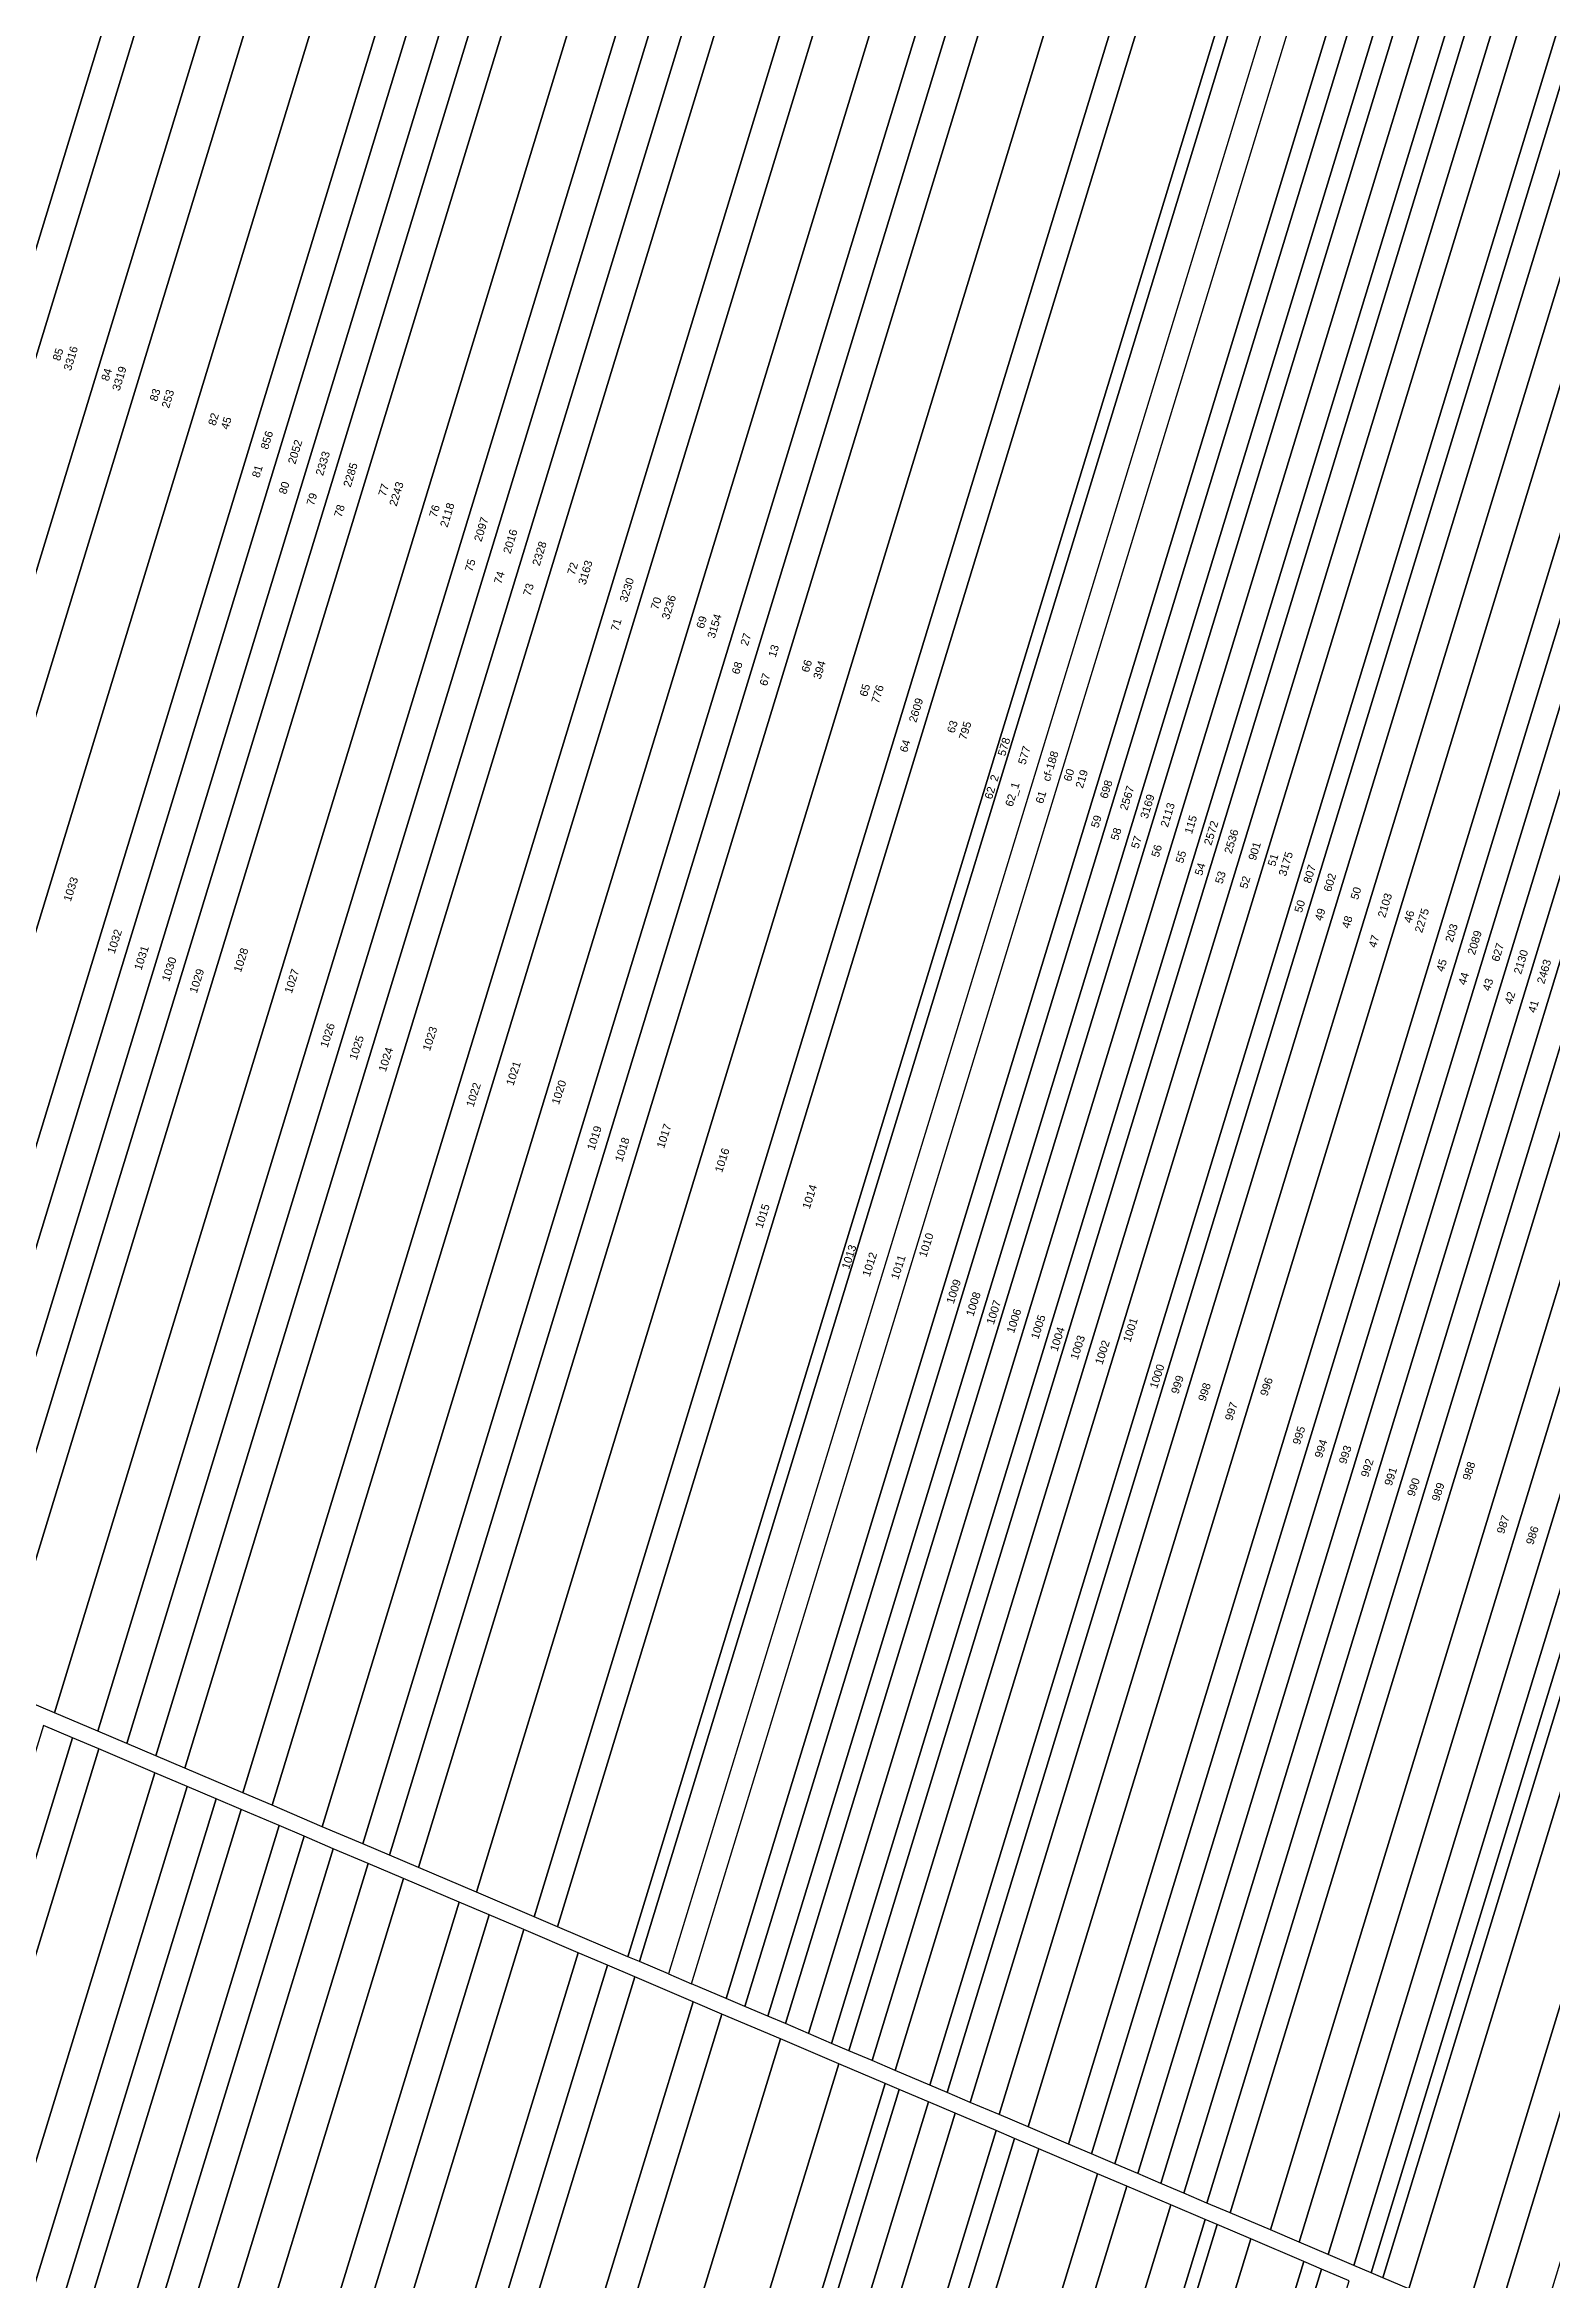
# Model space of a CAD drawing. Header units: millimetres. Extents: x 654897 to 656594, y 351646 to 354277.
# Drawn here: x 655642 to 656020, y 352742 to 353303 of the extents above; entities that cross this region are included whole.
import ezdxf
from ezdxf.enums import TextEntityAlignment as Align

# ---------------------------------------------------------------- set-up
doc = ezdxf.new("R2010")
doc.units = ezdxf.units.MM
for name, color, linetype in [('INDEX', 7, 'Continuous'), ('NrCadGeneral', 7, 'Continuous'), ('PARCELE', 7, 'Continuous'), ('TERENURI', 3, 'Continuous')]:
    doc.layers.add(name, color=color, linetype=linetype)
doc.styles.get("Standard").update_dxf_attribs({"font": 'arial.ttf'})
doc.styles.add('TIMES_NEW_ROMAN', font='arial.ttf')

msp = doc.modelspace()

# ---------------------------------------------------------------- linework, layer by layer
at = {"layer": 'TERENURI'}
for points in [[(655540.89, 352928.63), (655526.25, 352934.86), (655710.88, 353539.29), (655725.59, 353533.3)], [(655732.94, 353530.31), (655548.2, 352925.52), (655540.89, 352928.63), (655725.59, 353533.3)], [(655562.83, 352919.3), (655548.2, 352925.52), (655732.94, 353530.31), (655747.65, 353524.33)], [(655572.53, 352915.17), (655562.83, 352919.3), (655747.65, 353524.33), (655757.4, 353520.36)], [(655772.09, 353514.38), (655587.15, 352908.95), (655572.53, 352915.17), (655757.4, 353520.36)], [(655601.77, 352902.74), (655587.15, 352908.95), (655772.09, 353514.38), (655786.78, 353508.41)], [(655608.62, 352899.82), (655601.77, 352902.74), (655786.78, 353508.41), (655793.67, 353505.61)], [(655801.01, 353502.62), (655615.92, 352896.72), (655608.62, 352899.82), (655793.67, 353505.61)], [(655807.6, 353499.94), (655622.48, 352893.93), (655615.92, 352896.72), (655801.01, 353502.62)], [(655629.78, 352890.82), (655622.48, 352893.93), (655807.6, 353499.94), (655814.94, 353496.95)], [(655829.61, 353490.99), (655644.38, 352884.61), (655629.78, 352890.82), (655814.94, 353496.95)], [(655655.23, 352880), (655644.38, 352884.61), (655829.61, 353490.99), (655840.51, 353486.55)], [(655662.53, 352876.89), (655655.23, 352880), (655840.51, 353486.55), (655847.85, 353483.57)], [(655669.82, 352873.79), (655662.53, 352876.89), (655847.85, 353483.57), (655855.18, 353480.59)], [(655677.11, 352870.69), (655669.82, 352873.79), (655855.18, 353480.59), (655862.5, 353477.6)], [(655691.69, 352864.49), (655677.11, 352870.69), (655862.5, 353477.6), (655877.16, 353471.64)], [(655699.01, 352861.38), (655691.69, 352864.49), (655877.16, 353471.64), (655884.51, 353468.65)], [(655711.62, 352856.01), (655699.01, 352861.38), (655884.51, 353468.65), (655897.18, 353463.5)], [(655721.81, 352851.68), (655711.62, 352856.01), (655897.18, 353463.5), (655907.43, 353459.33)], [(655728.48, 352848.84), (655721.81, 352851.68), (655907.43, 353459.33), (655914.12, 353456.6)], [(655921.44, 353453.63), (655735.76, 352845.75), (655728.48, 352848.84), (655914.12, 353456.6)], [(655750.31, 352839.56), (655735.76, 352845.75), (655921.44, 353453.63), (655936.07, 353447.68)], [(655764.86, 352833.37), (655750.31, 352839.56), (655936.07, 353447.68), (655950.69, 353441.73)], [(655770.68, 352830.89), (655764.86, 352833.37), (655950.69, 353441.73), (655956.54, 353439.35)], [(655974.31, 353432.12), (655788.36, 352823.37), (655770.68, 352830.89), (655956.54, 353439.35)], [(655791.26, 352822.14), (655788.36, 352823.37), (655974.31, 353432.12), (655977.23, 353430.93)], [(655798.53, 352819.05), (655791.26, 352822.14), (655977.23, 353430.93), (655984.53, 353427.96)], [(655804.34, 352816.57), (655990.38, 353425.59), (655984.53, 353427.96), (655798.53, 352819.05)], [(655999.14, 353422.02), (655813.06, 352812.87), (655804.34, 352816.57), (655990.38, 353425.59)], [(655817.72, 352810.88), (655813.06, 352812.87), (655999.14, 353422.02), (656003.82, 353420.12)], [(655823.53, 352808.41), (655817.72, 352810.88), (656003.82, 353420.12), (656009.66, 353417.74)], [(655827.89, 352806.56), (655823.53, 352808.41), (656009.66, 353417.74), (656014.04, 353415.96)], [(655833.7, 352804.09), (655827.89, 352806.56), (656014.04, 353415.96), (656019.88, 353413.58)], [(655839.51, 352801.62), (655833.7, 352804.09), (656019.88, 353413.58), (656025.71, 353411.21)], [(656030.09, 353409.43), (655843.86, 352799.77), (655839.51, 352801.62), (656025.71, 353411.21)], [(655849.67, 352797.3), (655843.86, 352799.77), (656030.09, 353409.43), (656035.93, 353407.05)], [(655855.47, 352794.83), (655849.67, 352797.3), (656035.93, 353407.05), (656041.76, 353404.68)], [(655864.18, 352791.12), (655855.47, 352794.83), (656041.76, 353404.68), (656050.51, 353401.12)], [(655868.53, 352789.27), (655864.18, 352791.12), (656050.51, 353401.12), (656054.89, 353399.34)], [(656060.72, 353396.97), (655874.33, 352786.8), (655868.53, 352789.27), (656054.89, 353399.34)], [(655881.59, 352783.72), (655874.33, 352786.8), (656060.72, 353396.97), (656068, 353394.01)], [(655888.84, 352780.64), (655881.59, 352783.72), (656068, 353394.01), (656075.29, 353391.04)], [(655898.98, 352776.32), (655888.84, 352780.64), (656075.29, 353391.04), (656085.49, 353386.89)], [(655904.78, 352773.85), (655898.98, 352776.32), (656085.49, 353386.89), (656091.32, 353384.52)], [(655910.58, 352771.39), (655904.78, 352773.85), (656091.32, 353384.52), (656097.14, 353382.15)], [(655916.37, 352768.92), (655910.58, 352771.39), (656097.14, 353382.15), (656102.97, 353379.78)], [(655922.17, 352766.46), (655916.37, 352768.92), (656102.97, 353379.78), (656108.79, 353377.41)], [(655927.96, 352764), (655922.17, 352766.46), (656108.79, 353377.41), (656114.61, 353375.04)], [(655933.75, 352761.53), (655927.96, 352764), (656114.61, 353375.04), (656120.44, 353372.68)], [(656126.26, 353370.31), (655939.55, 352759.07), (655933.75, 352761.53), (656120.44, 353372.68)], [(655949.68, 352754.76), (655939.55, 352759.07), (656126.26, 353370.31), (656136.44, 353366.16)], [(655956.92, 352751.68), (655949.68, 352754.76), (656136.44, 353366.16), (656143.72, 353363.21)], [(656150.99, 353360.25), (655964.15, 352748.6), (655956.92, 352751.68), (656143.72, 353363.21)], [(655970.66, 352745.83), (655964.15, 352748.6), (656150.99, 353360.25), (656157.53, 353357.59)], [(655975, 352743.99), (655970.66, 352745.83), (656157.53, 353357.59), (656161.89, 353355.81)], [(656164.8, 353354.63), (655977.9, 352742.76), (655975, 352743.99), (656161.89, 353355.81)], [(656171.34, 353351.97), (655984.4, 352739.99), (655977.9, 352742.76), (656164.8, 353354.63)], [(655998.86, 352733.84), (655984.4, 352739.99), (656171.34, 353351.97), (656185.87, 353346.06)], [(656006.09, 352730.76), (655998.86, 352733.84), (656185.87, 353346.06), (656193.14, 353343.1)], [(656203.3, 353338.97), (656016.21, 352726.46), (656006.09, 352730.76), (656193.14, 353343.1)], [(655648.92, 352878.34), (655641.62, 352881.44), (655455.89, 352275.18), (655463.24, 352272.24)], [(655655.5, 352875.54), (655648.92, 352878.34), (655463.24, 352272.24), (655469.87, 352269.59)], [(655669.6, 352869.54), (655655.5, 352875.54), (655469.87, 352269.59), (655484.07, 352263.92)], [(655677.67, 352866.11), (655669.6, 352869.54), (655484.07, 352263.92), (655492.2, 352260.67)], [(655499.55, 352257.73), (655684.98, 352863), (655677.67, 352866.11), (655492.2, 352260.67)], [(655691.29, 352860.31), (655684.98, 352863), (655499.55, 352257.73), (655505.91, 352255.19)], [(655515.48, 352251.37), (655700.79, 352856.27), (655691.29, 352860.31), (655505.91, 352255.19)], [(655521.81, 352248.84), (655707.08, 352853.6), (655700.79, 352856.27), (655515.48, 352251.37)], [(655714.4, 352850.49), (655707.08, 352853.6), (655521.81, 352248.84), (655529.18, 352245.89)], [(655723.12, 352846.78), (655714.4, 352850.49), (655529.18, 352245.89), (655537.96, 352242.39)], [(655732.04, 352842.98), (655723.12, 352846.78), (655537.96, 352242.39), (655546.95, 352238.79)], [(655561.02, 352233.17), (655746.02, 352837.04), (655732.04, 352842.98), (655546.95, 352238.79)], [(655568.55, 352230.16), (655753.49, 352833.86), (655746.02, 352837.04), (655561.02, 352233.17)], [(655762.19, 352830.16), (655753.49, 352833.86), (655568.55, 352230.16), (655577.31, 352226.66)], [(655775.88, 352824.33), (655762.19, 352830.16), (655577.31, 352226.66), (655591.1, 352221.15)], [(655783.22, 352821.21), (655775.88, 352824.33), (655591.1, 352221.15), (655598.48, 352218.2)], [(655790.06, 352818.3), (655783.22, 352821.21), (655598.48, 352218.2), (655605.38, 352215.44)], [(655804.74, 352812.06), (655790.06, 352818.3), (655605.38, 352215.44), (655620.16, 352209.54)], [(655811.97, 352808.98), (655804.74, 352812.06), (655620.16, 352209.54), (655627.44, 352206.63)], [(655642.23, 352200.72), (655826.66, 352802.74), (655811.97, 352808.98), (655627.44, 352206.63)], [(655657.04, 352194.8), (655841.36, 352796.48), (655826.66, 352802.74), (655642.23, 352200.72)], [(655852.95, 352791.56), (655841.36, 352796.48), (655657.04, 352194.8), (655668.7, 352190.14)], [(655856.44, 352790.07), (655852.95, 352791.56), (655668.7, 352190.14), (655672.22, 352188.73)], [(655863.8, 352786.94), (655856.44, 352790.07), (655672.22, 352188.73), (655679.63, 352185.77)], [(655870.57, 352784.06), (655863.8, 352786.94), (655679.63, 352185.77), (655686.45, 352183.05)], [(655696.77, 352178.92), (655880.82, 352779.7), (655870.57, 352784.06), (655686.45, 352183.05)], [(655885.46, 352777.73), (655880.82, 352779.7), (655696.77, 352178.92), (655701.44, 352177.06)], [(655891.52, 352775.15), (655885.46, 352777.73), (655701.44, 352177.06), (655707.54, 352174.62)], [(655906.25, 352768.88), (655891.52, 352775.15), (655707.54, 352174.62), (655722.38, 352168.69)], [(655729.81, 352165.72), (655913.62, 352765.75), (655906.25, 352768.88), (655722.38, 352168.69)], [(655924.68, 352761.04), (655913.62, 352765.75), (655729.81, 352165.72), (655740.94, 352161.27)], [(655933.33, 352757.37), (655924.68, 352761.04), (655740.94, 352161.27), (655749.65, 352157.8)], [(655752.62, 352156.61), (655936.28, 352756.11), (655933.33, 352757.37), (655749.65, 352157.8)], [(655761.19, 352153.18), (655944.78, 352752.5), (655936.28, 352756.11), (655752.62, 352156.61)], [(655958.07, 352746.84), (655944.78, 352752.5), (655761.19, 352153.18), (655774.57, 352147.84)], [(655962.51, 352744.96), (655958.07, 352746.84), (655774.57, 352147.84), (655779.03, 352146.05)], [(655969.45, 352742), (655962.51, 352744.96), (655779.03, 352146.05), (655786.02, 352143.26)]]:
    msp.add_lwpolyline(points, close=True, dxfattribs=at)

# ---------------------------------------------------------------- texts
at = {"layer": 'INDEX', "style": 'TIMES_NEW_ROMAN'}
for s, p in [('3316', (655648.46, 353224.63)), ('3319', (655660.66, 353219.57)), ('253', (655672.85, 353214.48)), ('45', (655687.5, 353208.39)), ('856', (655697.7, 353204.12)), ('2052', (655704.79, 353201.16)), ('2333', (655711.74, 353198.27)), ('2285', (655718.69, 353195.38)), ('2243', (655730.23, 353190.61)), ('2118', (655742.99, 353185.32)), ('2097', (655751.52, 353181.72)), ('2016', (655758.83, 353178.68)), ('2328', (655766.14, 353175.64)), ('3163', (655777.67, 353170.87)), ('3230', (655788.08, 353166.51)), ('3236', (655798.64, 353162.16)), ('3154', (655810.07, 353157.41)), ('27', (655817.95, 353154.09)), ('13', (655824.94, 353151.18)), ('394', (655836.45, 353146.42)), ('776', (655851.04, 353140.35)), ('2609', (655860.69, 353136.31)), ('795', (655873.02, 353131.19)), ('578', (655882.78, 353127.13)), ('577', (655887.88, 353124.99)), ('cf-188', (655894.44, 353122.27)), ('219', (655902.29, 353119.05)), ('698', (655908.43, 353116.45)), ('2567', (655913.68, 353114.26)), ('3169', (655918.78, 353112.15)), ('2113', (655923.87, 353110.02)), ('115', (655929.69, 353107.6)), ('2572', (655934.79, 353105.49)), ('2536', (655939.88, 353103.36)), ('901', (655945.7, 353100.94)), ('3175', (655953.54, 353097.73)), ('807', (655959.52, 353095.2)), ('602', (655964.61, 353093.07)), ('50', (655971.15, 353090.35)), ('2103', (655978.42, 353087.32)), ('2275', (655987.71, 353083.51)), ('203', (655995.14, 353080.37)), ('2089', (656000.95, 353077.96)), ('627', (656006.76, 353075.54)), ('2130', (656012.57, 353073.12)), ('2463', (656018.38, 353070.7))]:
    msp.add_text(s, height=2, rotation=73.014, dxfattribs=at).set_placement(p, align=Align.MIDDLE_CENTER)
at = {"layer": 'NrCadGeneral'}
for s, p in [('1033', (655648.47, 353091.37)), ('1032', (655659.48, 353078.27)), ('1031', (655666.21, 353074.13)), ('1028', (655691.2, 353073.59)), ('1030', (655673.17, 353071.29)), ('1029', (655680.11, 353068.35)), ('1027', (655703.97, 353068.3)), ('1026', (655712.94, 353054.69)), ('1025', (655720.24, 353051.6)), ('1023', (655738.64, 353053.85)), ('1024', (655727.56, 353048.61)), ('1021', (655759.61, 353045.14)), ('1022', (655749.58, 353039.75)), ('1020', (655771.04, 353040.39)), ('1019', (655779.94, 353028.92)), ('1017', (655797.42, 353029.4)), ('1018', (655786.93, 353026.01)), ('1016', (655812.01, 353023.33)), ('1014', (655833.99, 353014.17)), ('1015', (655822.12, 353009.32)), ('1013', (655843.88, 352999.05)), ('1010', (655863.26, 353002.03)), ('1012', (655849.06, 352997.18)), ('1011', (655856.23, 352996.47)), ('1009', (655870.14, 352990.38)), ('1008', (655875.09, 352987.23)), ('1007', (655880.2, 352985.16)), ('1006', (655885.28, 352982.99)), ('1005', (655891.39, 352981.48)), ('1004', (655896.19, 352978.41)), ('1003', (655901.29, 352976.33)), ('1001', (655914.51, 352980.71)), ('1002', (655907.48, 352975.09)), ('1000', (655921.21, 352969.08)), ('999', (655926.32, 352967)), ('996', (655948.68, 352966.49)), ('998', (655933.12, 352965.14)), ('997', (655939.84, 352960.29)), ('995', (655956.83, 352954.25)), ('994', (655962.36, 352950.92)), ('993', (655968.45, 352949.42)), ('992', (655973.98, 352946.09)), ('991', (655979.88, 352943.95)), ('988', (655999.51, 352945.34)), ('990', (655985.6, 352941.26)), ('989', (655991.78, 352940.07)), ('987', (656008.1, 352931.89)), ('986', (656015.43, 352929.15))]:
    msp.add_text(s, height=2, rotation=72, dxfattribs=at).set_placement(p, align=Align.MIDDLE_CENTER)
at = {"layer": 'PARCELE', "style": 'TIMES_NEW_ROMAN'}
for s, p in [('85', (655645.26, 353225.61)), ('84', (655657.46, 353220.55)), ('83', (655669.64, 353215.46)), ('82', (655684.3, 353209.36)), ('81', (655695.3, 353196.27)), ('80', (655702.04, 353192.13)), ('77', (655727.03, 353191.59)), ('79', (655709, 353189.29)), ('78', (655715.93, 353186.35)), ('76', (655739.79, 353186.29)), ('75', (655748.76, 353172.69)), ('74', (655756.06, 353169.6)), ('72', (655774.47, 353171.85)), ('73', (655763.39, 353166.6)), ('70', (655795.43, 353163.14)), ('71', (655785.41, 353157.75)), ('69', (655806.87, 353158.39)), ('68', (655815.76, 353146.92)), ('66', (655833.25, 353147.4)), ('67', (655822.75, 353144.01)), ('65', (655847.84, 353141.32)), ('63', (655869.82, 353132.16)), ('64', (655857.94, 353127.32)), ('62_2', (655879.7, 353117.05)), ('60', (655899.09, 353120.03)), ('62_1', (655884.88, 353115.18)), ('61', (655892.05, 353114.46)), ('59', (655905.96, 353108.38)), ('58', (655910.92, 353105.23)), ('57', (655916.03, 353103.16)), ('56', (655921.11, 353100.99)), ('55', (655927.21, 353099.48)), ('54', (655932.01, 353096.41)), ('51', (655950.34, 353098.71)), ('53', (655937.12, 353094.33)), ('52', (655943.3, 353093.09)), ('50', (655957.04, 353087.08)), ('49', (655962.14, 353085)), ('46', (655984.51, 353084.48)), ('48', (655968.95, 353083.13)), ('47', (655975.66, 353078.29)), ('45', (655992.65, 353072.25)), ('44', (655998.19, 353068.92)), ('43', (656004.28, 353067.42)), ('42', (656009.81, 353064.09)), ('41', (656015.7, 353061.94))]:
    msp.add_text(s, height=2, rotation=73.014, dxfattribs=at).set_placement(p, align=Align.MIDDLE_CENTER)

doc.saveas('drawing.dxf')
